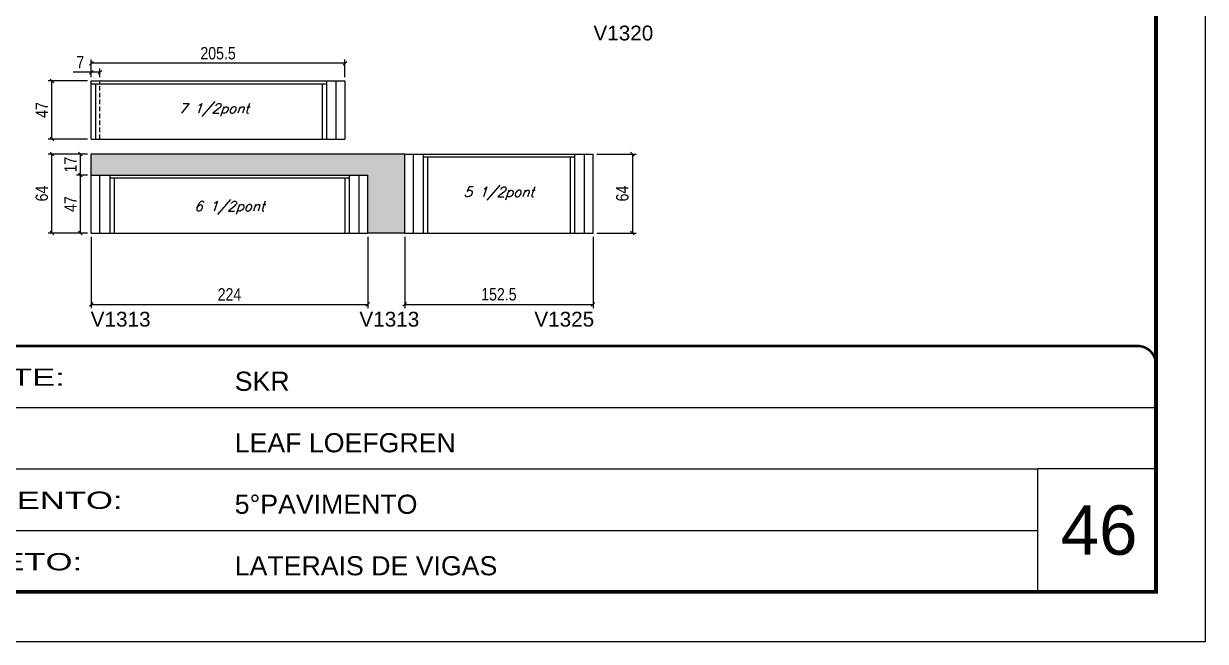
# Model space of a CAD drawing. Extents: x 3309 to 10384, y -2522 to 14608.
# Drawn here: x 5422 to 6379, y 924 to 1424 of the extents above; entities that cross this region are included whole.
import ezdxf

# ---------------------------------------------------------------- set-up
doc = ezdxf.new("R2010")
doc.units = 0
for name, pattern in [('CONTINUO', [0]), ('DASHED', [0.75, 0.5, -0.25]), ('HIDDEN', [0.375, 0.25, -0.125])]:
    doc.linetypes.add(name, pattern=pattern)
for name, color, linetype in [('5', 5, 'Continuous'), ('COTA', 241, 'Continuous'), ('Painéis', 200, 'Continuous'), ('SARR_2.2x7', 40, 'Continuous'), ('SARR_3.5x7', 81, 'Continuous'), ('texto', 7, 'Continuous')]:
    doc.layers.add(name, color=color, linetype=linetype)
for name, color, linetype, lineweight in [('CARIMBO', 255, 'Continuous', 9), ('Folhas', 255, 'Continuous', 9), ('SARRAFO DE PRESSAO', 251, 'DASHED', 9)]:
    doc.layers.add(name, color=color, linetype=linetype, lineweight=lineweight)
doc.styles.add('ARIAL', font='arial.ttf')
doc.styles.add('COTA TECNICA', font='techl___.ttf', dxfattribs={"height": 10})
doc.styles.add('Romans', font='romans.shx')
doc.styles.get("Standard").update_dxf_attribs({"font": 'arial.ttf'})
doc.styles.add('Tecnologia', font='')
doc.styles.get('Tecnologia').set_extended_font_data('Forgotten Futurist')
doc.dimstyles.new('PAINEL', dxfattribs={"dimtxt": 10, "dimasz": 3, "dimexe": 3, "dimexo": 3, "dimgap": 3, "dimtad": 1, "dimdec": 1, "dimzin": 12, "dimdsep": 46, "dimtxsty": 'COTA TECNICA', "dimblk1": 'OBLIQUE', "dimblk2": 'OBLIQUE', "dimsah": 1, "dimcen": 0.9, "dimclrd": 4, "dimclre": 4, "dimclrt": 240, "dimadec": 1, "dimazin": 3, "dimtfac": 1, "dimtdec": 1, "dimtmove": 0, "dimatfit": 3, "dimfxl": 1, "dimtolj": 1, "dimtzin": 12, "dimarcsym": 0})

# ---------------------------------------------------------------- blocks, each defined once
blk = doc.blocks.new('9999999999')
at = {"color": 30, "linetype": 'CONTINUO'}
for p, q in [((98564.56, 34379.64), (99583.98, 34379.64)), ((98564.56, 34329.83), (99487.98, 34329.83)), ((99583.98, 34329.83), (99487.98, 34329.83)), ((99487.98, 34329.83), (99487.98, 34230.21)), ((98564.56, 34280.02), (99487.98, 34280.02))]:
    blk.add_line(p, q, dxfattribs=at)
at = {"color": 30, "linetype": 'CONTINUO', "const_width": 2}
blk.add_lwpolyline([(99583.98, 34230.21), (99583.98, 34414.45, 0.414214), (99568.98, 34429.45), (98228.98, 34429.45, 0.414214), (98213.98, 34414.45), (98213.98, 34245.21, 0.414214), (98228.98, 34230.21), (99583.98, 34230.21)], format="xyb", dxfattribs=at)
at = {"layer": 'Folhas'}
blk.add_lwpolyline([(98138.98, 34190.21), (99623.98, 34190.21), (99623.98, 35240.21), (98138.98, 35240.21)], close=True, dxfattribs=at)
at = {"layer": 'Folhas', "color": 30, "const_width": 3}
blk.add_lwpolyline([(98213.98, 34230.21), (99583.98, 34230.21), (99583.98, 35200.21), (98213.98, 35200.21)], close=True, dxfattribs=at)
at = {"color": 7, "linetype": 'Continuous', "ltscale": 5, "style": 'ARIAL'}
for s, height, p in [('SKR', 15.483, (98837.68, 34393.13)), ('LEAF LOEFGREN', 15.4829, (98837.68, 34343.32)), ('5°PAVIMENTO', 15.4829, (98837.68, 34293.51)), ('LATERAIS DE VIGAS', 15.4829, (98837.68, 34243.7))]:
    blk.add_text(s, height=height, dxfattribs=at).set_placement(p)
at = {"layer": 'Folhas', "color": 7, "style": 'Tecnologia', "width": 1.5}
for s, p in [('CLIENTE:', (98573.65, 34397.17)), ('PAVIMENTO:', (98573.65, 34297.5)), ('PROJETO:', (98573.65, 34247.69))]:
    blk.add_text(s, height=14, dxfattribs=at).set_placement(p)
blk = doc.blocks.new('_Oblique')
at = {"color": 0, "linetype": 'ByBlock', "lineweight": -2}
blk.add_line((-0.5, -0.5), (0.5, 0.5), dxfattribs=at)
blk = doc.blocks.new('*D1507')
at = {"layer": 'COTA', "color": 4, "linetype": 'ByBlock', "lineweight": -2, "transparency": 16777216}
for p, q in [((5730.82, 1251.19), (5730.82, 1193.46)), ((5883.32, 1251.19), (5883.32, 1193.46)), ((5730.82, 1196.46), (5883.32, 1196.46))]:
    blk.add_line(p, q, dxfattribs=at)
at = {"layer": 'Defpoints', "color": 0, "linetype": 'ByBlock', "transparency": 16777216}
for p in [(5730.82, 1254.19), (5883.32, 1254.19), (5883.32, 1196.46)]:
    blk.add_point(p, dxfattribs=at)
at = {"layer": 'COTA', "color": 4, "linetype": 'ByBlock', "lineweight": -2, "transparency": 16777216, "xscale": 3, "yscale": 3, "zscale": 3, "rotation": 180}
blk.add_blockref('_Oblique', (5730.82, 1196.46), dxfattribs=at)
at = {"layer": 'COTA', "color": 4, "linetype": 'ByBlock', "lineweight": -2, "transparency": 16777216, "xscale": 3, "yscale": 3, "zscale": 3}
blk.add_blockref('_Oblique', (5883.32, 1196.46), dxfattribs=at)
at = {"layer": 'COTA', "color": 240, "linetype": 'ByBlock', "transparency": 16777216, "insert": (5807.07, 1204.57), "char_height": 10, "attachment_point": 5, "style": 'COTA TECNICA'}
blk.add_mtext('\\A1;152.5', dxfattribs=at)
blk = doc.blocks.new('*D1508')
at = {"layer": 'COTA', "color": 4, "linetype": 'ByBlock', "lineweight": -2, "transparency": 16777216}
for p, q in [((5476.82, 1251.19), (5476.82, 1193.46)), ((5700.82, 1251.19), (5700.82, 1193.46)), ((5476.82, 1196.46), (5700.82, 1196.46))]:
    blk.add_line(p, q, dxfattribs=at)
at = {"layer": 'Defpoints', "color": 0, "linetype": 'ByBlock', "transparency": 16777216}
for p in [(5476.82, 1254.19), (5700.82, 1254.19), (5700.82, 1196.46)]:
    blk.add_point(p, dxfattribs=at)
at = {"layer": 'COTA', "color": 4, "linetype": 'ByBlock', "lineweight": -2, "transparency": 16777216, "xscale": 3, "yscale": 3, "zscale": 3, "rotation": 180}
blk.add_blockref('_Oblique', (5476.82, 1196.46), dxfattribs=at)
at = {"layer": 'COTA', "color": 4, "linetype": 'ByBlock', "lineweight": -2, "transparency": 16777216, "xscale": 3, "yscale": 3, "zscale": 3}
blk.add_blockref('_Oblique', (5700.82, 1196.46), dxfattribs=at)
at = {"layer": 'COTA', "color": 240, "linetype": 'ByBlock', "transparency": 16777216, "insert": (5588.82, 1204.54), "char_height": 10, "attachment_point": 5, "style": 'COTA TECNICA'}
blk.add_mtext('\\A1;224', dxfattribs=at)
blk = doc.blocks.new('*D1509')
at = {"layer": 'COTA', "color": 4, "lineweight": -2, "transparency": 16777216}
for p, q in [((5473.82, 1301.19), (5465.03, 1301.19)), ((5468.03, 1254.19), (5468.03, 1301.19)), ((5473.82, 1254.19), (5465.03, 1254.19))]:
    blk.add_line(p, q, dxfattribs=at)
at = {"layer": 'Defpoints', "color": 0, "transparency": 16777216}
for p in [(5468.03, 1301.19), (5476.82, 1301.19), (5476.82, 1254.19)]:
    blk.add_point(p, dxfattribs=at)
at = {"layer": 'COTA', "color": 4, "lineweight": -2, "transparency": 16777216, "xscale": 3, "yscale": 3, "zscale": 3}
for p, rotation in [((5468.03, 1301.19), 90), ((5468.03, 1254.19), 270)]:
    blk.add_blockref('_Oblique', p, dxfattribs=dict(at, rotation=rotation))
at = {"layer": 'COTA', "color": 240, "transparency": 16777216, "insert": (5459.96, 1277.69), "char_height": 10, "attachment_point": 5, "rotation": 90, "style": 'COTA TECNICA'}
blk.add_mtext('\\A1;47', dxfattribs=at)
blk = doc.blocks.new('*D1510')
at = {"layer": 'COTA', "color": 4, "lineweight": -2, "transparency": 16777216}
for p, q in [((5473.82, 1318.19), (5465.03, 1318.19)), ((5468.03, 1301.19), (5468.03, 1318.19)), ((5473.82, 1301.19), (5465.03, 1301.19))]:
    blk.add_line(p, q, dxfattribs=at)
at = {"layer": 'Defpoints', "color": 0, "transparency": 16777216}
for p in [(5468.03, 1318.19), (5476.82, 1318.19), (5476.82, 1301.19)]:
    blk.add_point(p, dxfattribs=at)
at = {"layer": 'COTA', "color": 4, "lineweight": -2, "transparency": 16777216, "xscale": 3, "yscale": 3, "zscale": 3}
for p, rotation in [((5468.03, 1318.19), 90), ((5468.03, 1301.19), 270)]:
    blk.add_blockref('_Oblique', p, dxfattribs=dict(at, rotation=rotation))
at = {"layer": 'COTA', "color": 240, "transparency": 16777216, "insert": (5459.96, 1309.69), "char_height": 10, "attachment_point": 5, "rotation": 90, "style": 'COTA TECNICA'}
blk.add_mtext('\\A1;17', dxfattribs=at)
blk = doc.blocks.new('*D1511')
at = {"layer": 'COTA', "color": 4, "lineweight": -2, "transparency": 16777216}
for p, q in [((5473.82, 1318.19), (5441.94, 1318.19)), ((5444.94, 1254.19), (5444.94, 1318.19)), ((5473.82, 1254.19), (5441.94, 1254.19))]:
    blk.add_line(p, q, dxfattribs=at)
at = {"layer": 'Defpoints', "color": 0, "transparency": 16777216}
for p in [(5444.94, 1318.19), (5476.82, 1318.19), (5476.82, 1254.19)]:
    blk.add_point(p, dxfattribs=at)
at = {"layer": 'COTA', "color": 4, "lineweight": -2, "transparency": 16777216, "xscale": 3, "yscale": 3, "zscale": 3}
for p, rotation in [((5444.94, 1318.19), 90), ((5444.94, 1254.19), 270)]:
    blk.add_blockref('_Oblique', p, dxfattribs=dict(at, rotation=rotation))
at = {"layer": 'COTA', "color": 240, "transparency": 16777216, "insert": (5436.84, 1286.19), "char_height": 10, "attachment_point": 5, "rotation": 90, "style": 'COTA TECNICA'}
blk.add_mtext('\\A1;64', dxfattribs=at)
blk = doc.blocks.new('*D1504')
at = {"layer": 'COTA', "color": 4, "lineweight": -2, "transparency": 16777216}
for p, q in [((5476.82, 1380.38), (5476.82, 1394.69)), ((5682.32, 1391.69), (5476.82, 1391.69)), ((5682.32, 1380.38), (5682.32, 1394.69))]:
    blk.add_line(p, q, dxfattribs=at)
at = {"layer": 'Defpoints', "color": 0, "transparency": 16777216}
for p in [(5476.82, 1391.69), (5476.82, 1377.38, 0), (5682.32, 1377.38, 0)]:
    blk.add_point(p, dxfattribs=at)
at = {"layer": 'COTA', "color": 4, "lineweight": -2, "transparency": 16777216, "xscale": 3, "yscale": 3, "zscale": 3, "rotation": 180}
blk.add_blockref('_Oblique', (5476.82, 1391.69), dxfattribs=at)
at = {"layer": 'COTA', "color": 4, "lineweight": -2, "transparency": 16777216, "xscale": 3, "yscale": 3, "zscale": 3}
blk.add_blockref('_Oblique', (5682.32, 1391.69), dxfattribs=at)
at = {"layer": 'COTA', "color": 240, "transparency": 16777216, "insert": (5579.57, 1399.8), "char_height": 10, "attachment_point": 5, "style": 'COTA TECNICA'}
blk.add_mtext('\\A1;205.5', dxfattribs=at)
blk = doc.blocks.new('*D1512')
at = {"layer": 'COTA', "color": 4, "lineweight": -2, "transparency": 16777216}
for p, q in [((5473.82, 1377.38), (5441.94, 1377.38)), ((5444.94, 1330.38), (5444.94, 1377.38)), ((5473.82, 1330.38), (5441.94, 1330.38))]:
    blk.add_line(p, q, dxfattribs=at)
at = {"layer": 'Defpoints', "color": 0, "transparency": 16777216}
for p in [(5444.94, 1377.38), (5476.82, 1377.38, 0), (5476.82, 1330.38, 0)]:
    blk.add_point(p, dxfattribs=at)
at = {"layer": 'COTA', "color": 4, "lineweight": -2, "transparency": 16777216, "xscale": 3, "yscale": 3, "zscale": 3}
for p, rotation in [((5444.94, 1377.38), 90), ((5444.94, 1330.38), 270)]:
    blk.add_blockref('_Oblique', p, dxfattribs=dict(at, rotation=rotation))
at = {"layer": 'COTA', "color": 240, "transparency": 16777216, "insert": (5436.87, 1353.88), "char_height": 10, "attachment_point": 5, "rotation": 90, "style": 'COTA TECNICA'}
blk.add_mtext('\\A1;47', dxfattribs=at)
blk = doc.blocks.new('*D1505')
at = {"layer": 'COTA', "color": 4, "lineweight": -2, "transparency": 16777216}
for p, q in [((5886.32, 1318.19), (5918.2, 1318.19)), ((5915.2, 1318.19), (5915.2, 1254.19)), ((5886.32, 1254.19), (5918.2, 1254.19))]:
    blk.add_line(p, q, dxfattribs=at)
at = {"layer": 'Defpoints', "color": 0, "transparency": 16777216}
for p in [(5883.32, 1318.19), (5883.32, 1254.19), (5915.2, 1254.19)]:
    blk.add_point(p, dxfattribs=at)
at = {"layer": 'COTA', "color": 4, "lineweight": -2, "transparency": 16777216, "xscale": 3, "yscale": 3, "zscale": 3}
for p, rotation in [((5915.2, 1318.19), 90), ((5915.2, 1254.19), 270)]:
    blk.add_blockref('_Oblique', p, dxfattribs=dict(at, rotation=rotation))
at = {"layer": 'COTA', "color": 240, "transparency": 16777216, "insert": (5907.1, 1286.19), "char_height": 10, "attachment_point": 5, "rotation": 90, "style": 'COTA TECNICA'}
blk.add_mtext('\\A1;64', dxfattribs=at)
blk = doc.blocks.new('*D1506')
at = {"layer": 'COTA', "color": 4, "lineweight": -2, "transparency": 16777216}
for p, q in [((5476.82, 1384.43), (5462.09, 1384.43)), ((5476.82, 1380.38), (5476.82, 1387.43)), ((5483.82, 1384.43), (5476.82, 1384.43)), ((5483.82, 1380.38), (5483.82, 1387.43))]:
    blk.add_line(p, q, dxfattribs=at)
at = {"layer": 'Defpoints', "color": 0, "transparency": 16777216}
for p in [(5476.82, 1384.43), (5476.82, 1377.38), (5483.82, 1377.38)]:
    blk.add_point(p, dxfattribs=at)
at = {"layer": 'COTA', "color": 4, "lineweight": -2, "transparency": 16777216, "xscale": 3, "yscale": 3, "zscale": 3, "rotation": 180}
blk.add_blockref('_Oblique', (5476.82, 1384.43), dxfattribs=at)
at = {"layer": 'COTA', "color": 4, "lineweight": -2, "transparency": 16777216, "xscale": 3, "yscale": 3, "zscale": 3}
blk.add_blockref('_Oblique', (5483.82, 1384.43), dxfattribs=at)
at = {"layer": 'COTA', "color": 240, "transparency": 16777216, "insert": (5467.95, 1392.51), "char_height": 10, "attachment_point": 5, "style": 'COTA TECNICA'}
blk.add_mtext('\\A1;7', dxfattribs=at)

msp = doc.modelspace()

# ---------------------------------------------------------------- hatches: boundary and pattern name
at = {"layer": 'COTA'}
h = msp.add_hatch(dxfattribs=at)
h.set_pattern_fill('AR-CONC', color=256, scale=0.03)
h.set_pattern_definition([(50, (-226.222, -1352.7715), (5.46554, -0.4781726), [0.5715, -6.2865]), (355, (-226.222, -1352.7715), (-1.0573026, 5.7317054), [0.4572, -5.0292175]), (100.451445, (-225.7667, -1352.8114), (4.4082374, 5.2535326), [0.4857003, -5.3427073]), (46.1842, (-226.222, -1351.2475), (8.132371, -1.26127), [0.85725, -9.42975]), (96.63556, (-225.5445, -1351.353), (7.122124, 7.422784), [0.728551, -8.014068]), (351.18415, (-226.222, -1351.2475), (7.122124, 7.422784), [0.685799, -7.543792]), (21, (-225.46, -1351.6285), (4.5484317, -3.067956), [0.5715, -6.2865]), (326, (-225.46, -1351.6285), (1.854061, 5.525639), [0.4572, -5.0292]), (71.451445, (-225.081, -1351.884), (6.4024926, 2.457683), [0.4857003, -5.342698]), (37.5, (-226.2222, -1352.7715), (0.0926581, 2.53665117), [0, -4.96824, 0, -5.1054, 0, -5.04825]), (7.5, (-226.2222, -1352.7715), (2.0045899, 3.0054172), [0, -2.91084, 0, -4.85394, 0, -1.92405]), (327.5, (-227.9214, -1352.7715), (4.06771786, -0.1718623), [0, -1.905, 0, -5.9436, 0, -7.8867]), (317.5, (-228.6834, -1352.7715), (4.4438754, 0.7627947), [0, -2.4765, 0, -3.94716, 0, -5.6007])])
h.paths.add_polyline_path([(5730.82, 1318.19), (5476.82, 1318.19), (5476.82, 1301.19), (5700.82, 1301.19), (5700.82, 1254.19), (5730.82, 1254.19)])

# ---------------------------------------------------------------- linework, layer by layer
for p, q in [((5730.82, 1318.19), (5476.82, 1318.19)), ((5476.82, 1301.19), (5476.82, 1318.19)), ((5730.82, 1254.19), (5700.82, 1254.19))]:
    msp.add_line(p, q, dxfattribs=at)
at = {"layer": 'Painéis', "linetype": 'ByBlock'}
for p, q in [((5476.82, 1377.38), (5682.32, 1377.38)), ((5476.82, 1330.38), (5476.82, 1377.38)), ((5682.32, 1377.38), (5682.32, 1330.38)), ((5476.82, 1330.38), (5682.32, 1330.38)), ((5730.82, 1318.19), (5883.32, 1318.19)), ((5730.82, 1254.19), (5730.82, 1318.19)), ((5883.32, 1254.19), (5883.32, 1318.19)), ((5476.82, 1301.19), (5700.82, 1301.19)), ((5476.82, 1254.19), (5476.82, 1301.19)), ((5700.82, 1254.19), (5700.82, 1301.19)), ((5476.82, 1254.19), (5700.82, 1254.19)), ((5730.82, 1254.19), (5883.32, 1254.19))]:
    msp.add_line(p, q, dxfattribs=at)
at = {"layer": 'SARR_2.2x7', "linetype": 'Continuous'}
for p, q in [((5476.82, 1375.18), (5667.32, 1375.18)), ((5675.32, 1330.38), (5675.32, 1377.38)), ((5737.82, 1254.19), (5737.82, 1318.19)), ((5745.82, 1315.99), (5868.32, 1315.99)), ((5876.32, 1254.19), (5876.32, 1318.19)), ((5483.82, 1254.19), (5483.82, 1301.19)), ((5491.82, 1298.99), (5685.82, 1298.99)), ((5693.82, 1254.19), (5693.82, 1301.19))]:
    msp.add_line(p, q, dxfattribs=at)
at = {"layer": 'SARR_2.2x7', "linetype": 'HIDDEN', "ltscale": 15}
msp.add_line((5483.82, 1330.38), (5483.82, 1377.38), dxfattribs=at)
at = {"layer": 'SARR_3.5x7'}
for p, q in [((5480.32, 1375.18), (5480.32, 1330.38)), ((5663.82, 1375.18), (5663.82, 1330.38)), ((5667.32, 1377.38), (5667.32, 1330.38)), ((5745.82, 1318.19), (5745.82, 1254.19)), ((5749.32, 1315.99), (5749.32, 1254.19)), ((5864.82, 1315.99), (5864.82, 1254.19)), ((5868.32, 1318.19), (5868.32, 1254.19)), ((5491.82, 1301.19), (5491.82, 1254.19)), ((5495.32, 1298.99), (5495.32, 1254.19)), ((5682.32, 1298.99), (5682.32, 1254.19)), ((5685.82, 1301.19), (5685.82, 1254.19))]:
    msp.add_line(p, q, dxfattribs=at)

# ---------------------------------------------------------------- block references
at = {"layer": 'SARRAFO DE PRESSAO', "color": 6, "linetype": 'ByBlock'}
msp.add_blockref('9999999999', (-93244.61, -33266.67), dxfattribs=at)

# ---------------------------------------------------------------- texts
at = {"layer": '5', "linetype": 'Continuous'}
for s, p in [('V1320', (5883.64, 1410.22)), ('V1313', (5476.4, 1178.45)), ('V1313', (5694.07, 1178.45)), ('V1325', (5835.78, 1178.45))]:
    msp.add_text(s, height=12, rotation=0.00004, dxfattribs=at).set_placement(p)
at = {"layer": 'CARIMBO', "style": 'ARIAL'}
msp.add_text('46', height=40, dxfattribs=at).set_placement((6262.23, 993.68))
at = {"layer": 'texto', "color": 2, "char_height": 8, "attachment_point": 5, "style": 'Romans'}
for s, insert in [('{\\Q19;\\C256;7 1/2pont}', (5576.19, 1353.88)), ('{\\Q19;\\C256;5 1/2pont}', (5807.07, 1286.19)), ('{\\Q19;\\C256;6 1/2pont}', (5588.82, 1274.66))]:
    msp.add_mtext(s, dxfattribs=dict(at, insert=insert))

# ---------------------------------------------------------------- dimensions: what is measured, and where the dimension line sits
at = {"layer": 'COTA'}
dim = msp.add_linear_dim(base=(5476.82, 1384.43), p1=(5483.82, 1377.38), p2=(5476.82, 1377.38), dimstyle='PAINEL', dxfattribs=at)
dim.commit()
dim.dimension.update_dxf_attribs({"geometry": '*D1506', "text_midpoint": (5467.95, 1392.51)})
for base, p1, p2, angle, picture, middle in [((5476.82, 1391.69, 0), (5682.32, 1377.38), (5476.82, 1377.38), 180, '*D1504', (5579.57, 1399.8, 0)), ((5444.94, 1377.38, 0), (5476.82, 1330.38), (5476.82, 1377.38), 90, '*D1512', (5436.87, 1353.88, 0)), ((5444.94, 1318.19), (5476.82, 1254.19), (5476.82, 1318.19), 90, '*D1511', (5436.84, 1286.19)), ((5468.03, 1318.19), (5476.82, 1301.19), (5476.82, 1318.19), 90, '*D1510', (5459.96, 1309.69)), ((5915.2, 1254.19), (5883.32, 1318.19), (5883.32, 1254.19), 90, '*D1505', (5907.1, 1286.19)), ((5468.03, 1301.19), (5476.82, 1254.19), (5476.82, 1301.19), 90, '*D1509', (5459.96, 1277.69))]:
    dim = msp.add_linear_dim(base=base, p1=p1, p2=p2, angle=angle, dimstyle='PAINEL', dxfattribs=at)
    dim.commit()
    dim.dimension.update_dxf_attribs({"geometry": picture, "text_midpoint": middle})
at = {"layer": 'COTA', "linetype": 'ByBlock'}
for base, p1, p2, picture, middle in [((5700.82, 1196.46), (5476.82, 1254.19), (5700.82, 1254.19), '*D1508', (5588.82, 1204.54)), ((5883.32, 1196.46), (5730.82, 1254.19), (5883.32, 1254.19), '*D1507', (5807.07, 1204.57))]:
    dim = msp.add_linear_dim(base=base, p1=p1, p2=p2, dimstyle='PAINEL', dxfattribs=at)
    dim.commit()
    dim.dimension.update_dxf_attribs({"geometry": picture, "text_midpoint": middle})

doc.saveas('drawing.dxf')
